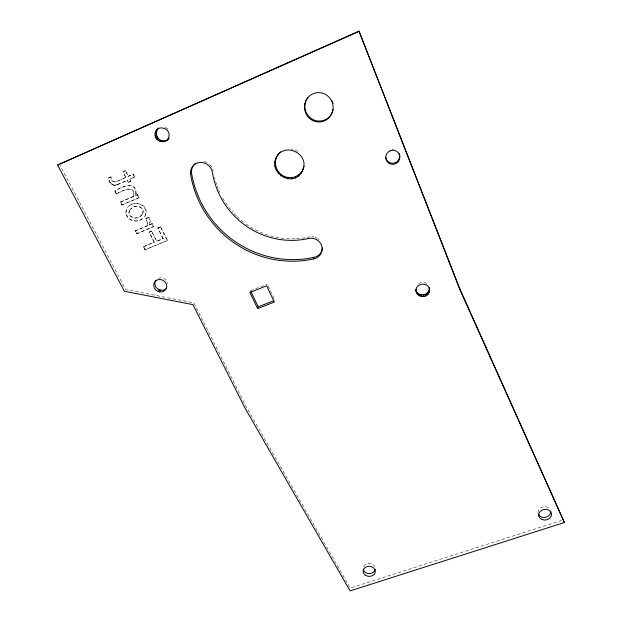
<?xml version="1.0" encoding="UTF-8"?>
<svg xmlns="http://www.w3.org/2000/svg" width="622" height="622" viewBox="0 0 622 622"><rect width="100%" height="100%" fill="white"/><g stroke="black" fill="none" stroke-linecap="round" stroke-linejoin="round"><path stroke-width="0.47" stroke-dasharray="3.11 2.33" d="M125.901 212.67C126.227 197.71 152.88 202.236 144.537 216.674L143.589 217.716C138.131 223.726 126.491 221.51 125.901 212.67L127.183 207.966M149.746 224.651L152.266 223.593L153.727 226.501L136.615 233.856L135.13 230.964L147.111 225.934C149.832 222.311 142.08 217.879 149.008 217.35L150.291 221.043L149.505 224.931L150.05 221.323L149.008 217.35M147.111 225.934L147.725 222.832L146.03 218.602M145.602 214.917L145.361 215.189C148.736 205.338 134.787 199.359 128.373 206.644L128.637 206.38M135.837 193.87C136.607 180.123 120.886 187.206 114.759 191.172L116.291 194.165C121.671 190.876 136.016 183.824 133.061 196.669L120.357 202.103L121.873 205.066L138.893 197.804L137.641 194.569L135.487 195.635L136.094 193.621C136.863 179.89 121.158 186.958 115.039 190.923L114.759 191.172M142.827 213.509L142.578 213.781C145.081 206.784 134.811 204.172 130.768 209.062C135.751 202.251 148.394 208.922 141.015 215.57C136.653 221.51 124.96 216.231 130.115 209.661L129.22 210.858M141.94 214.714L142.189 214.442C138.566 220.009 126.919 218.268 129.485 210.594M133.061 196.669L133.318 196.42C136.272 183.583 121.943 190.627 116.563 193.909L116.291 194.165M135.744 195.378L136.094 193.621M151.83 230.871L149.171 231.983L154.326 242.168L143.558 246.639L144.856 249.951L167.505 240.364L160.631 226.649L157.731 228.049L163.096 238.731L156.744 241.367L151.589 231.159L156.744 241.367M163.096 238.731L157.965 227.769M143.317 246.942L154.326 242.168M144.856 249.951L167.505 240.364M157.731 228.049L160.631 226.649M154.093 242.463L149.171 231.983M149.505 224.931L152.266 223.593M136.615 233.856L153.727 226.501M135.13 230.964L147.352 225.654M141.777 219.138L142.026 218.866C136.21 223.306 126.678 220.11 126.165 212.405M135.487 195.635L137.641 194.569M121.873 205.066L139.141 197.547M120.357 202.103L133.318 196.42M129.85 209.933L131.032 208.798M128.241 182.456L127.479 180.178L128.241 182.456L130.636 181.422L129.609 179.377L134.811 177.006L133.287 173.981L128.085 176.353L125.535 170.537L128.35 176.119M130.636 181.422L129.874 179.144L134.811 177.006M128.085 176.353L133.287 173.981M125.955 177.153C120.652 179.369 112.014 185.675 110.864 177.029C111.377 186.211 121.484 179.291 125.683 177.394L123.14 171.579L125.535 170.537M111.144 176.796L108.275 178.149C108.578 182.798 113.546 187.424 118.001 184.275L127.479 180.178M116.337 185.014L118.001 184.275M115.047 185.255L116.617 184.773M113.873 185.239L115.334 185.006M112.8 184.967L114.153 184.998M111.828 184.462L113.08 184.726M110.957 183.754L112.115 184.221M110.18 182.829L108.562 177.915M125.683 177.394L123.14 171.579M418.66 283.554C421.514 281.533 425.813 281.991 427.998 284.783M108.275 178.149L110.864 177.029M122.861 171.812L125.263 170.762M117.729 184.516L127.207 180.419M128.505 182.215L130.9 181.181M145.789 218.882L148.767 217.622M148.93 232.27L151.589 231.159M156.977 241.072L163.322 238.436M250.549 290.731L267.242 284.137M561.682 520.435L350.217 588.047L246.009 406.477L193.885 302.852L125.675 289.557L60.225 165.631M291.353 148.899L293.195 149.389M165.382 127.261L168.406 129.493M295.038 149.886L298.358 151.791M110.467 182.588L111.237 183.513M115.039 190.923L116.563 193.909M120.629 201.847L122.145 204.809M135.386 230.676L136.863 233.569M143.558 246.639L145.097 249.647M137.384 194.818L138.893 197.804M152.025 223.873L153.494 226.789M160.406 226.929L167.287 240.66M133.022 174.214L134.546 177.247M268.043 285.84L274.038 298.614M391.899 149.218A7.099 6.974 -46.6 0 1 393.742 149.218M158.377 278.259A6.679 6.072 31.5 0 1 167.73 283.282M204.039 161.557A11.344 10.652 46.2 0 1 209.287 164.146M209.839 164.643A11.344 10.652 46.2 0 1 213.284 171.05M306.786 237.472A78.908 76.895 49.2 0 0 309.461 236.904A10.784 10.372 16.4 0 1 314.133 237.044M304.998 237.798A78.908 76.895 49.2 0 1 295.94 238.794M295.022 238.84A78.908 76.895 49.2 0 1 244.236 222.692M243.497 222.124A78.908 76.895 49.2 0 1 237.145 216.643M236.477 215.989A78.908 76.895 49.2 0 1 231.998 211.231M230.785 209.801A78.908 76.895 49.2 0 1 227.909 206.107M227.357 205.353A78.908 76.895 49.2 0 1 222.8 198.239M219.784 192.4A78.908 76.895 49.2 0 1 218.641 189.819M218.275 188.956A78.908 76.895 49.2 0 1 216.93 185.434M216.619 184.547A78.908 76.895 49.2 0 1 214.512 177.309M315.043 237.309A10.784 10.372 16.4 0 1 316.777 238.063M317.585 238.537A10.784 10.372 16.4 0 1 319.063 239.695M537.983 512.637A6.399 5.365 -9.3 0 1 542.376 507.008A6.399 5.365 -9.3 0 1 549.7 508.85M363.645 566.51A6.064 5.046 2.9 0 1 369.274 563.501A6.064 5.046 2.9 0 1 374.856 566.743"/><path stroke-width="0.93" d="M416.134 291.104C415.037 281.937 430.96 281.898 429.437 291.197C428.154 299.244 414.998 297.611 415.939 289.37L416.546 292.705M429.437 291.197L429.227 287.815L429.491 289.541M155.065 133.878C155.446 124.478 170.109 127.005 169.021 135.713C168.601 145.066 154.031 142.539 155.065 133.878L156.293 132.914L157.397 129.516L158.571 128.202M313.558 258.931A10.838 10.418 16.3 0 0 321.916 246.716A10.838 10.418 16.3 0 0 309.095 238.382A79.328 77.291 48.7 0 1 212.491 172.932A11.398 10.706 46 0 0 200.198 162.451A11.398 10.706 46 0 0 190.557 174.183A102.047 99.427 49.1 0 0 313.558 258.931L313.9 257.352A10.784 10.372 16.4 0 0 322.429 247.953M303.956 166.144C297.604 193.846 260.276 170.358 280.709 151.807M274.908 162.567L276.331 157.794M302.867 170.024C309.904 152.787 282.59 141.077 275.771 158.89M564.403 522.511L459.946 289.798L358.995 31.1L57.597 165.04L124.377 291.259L192.937 304.625L245.356 408.685L350.093 590.9L564.403 522.511L459.526 288.064L358.995 31.1M416.343 290.964C418.629 296.834 428.247 295.644 429.164 289.463M257.601 308.598L249.888 292.457L266.667 285.832L274.302 302.082L257.601 308.598L258.216 306.809L250.954 291.578M301.04 173.297L303.279 168.873M298.428 175.964L298.863 174.782L301.46 172.131M295.209 177.845L295.66 176.648L298.863 174.782M291.594 178.809L292.06 177.612L295.66 176.648M287.83 178.809L288.32 177.612L292.06 177.612M284.168 177.838L284.674 176.64L288.32 177.612M280.849 175.956L281.377 174.774C277.342 171.633 275.056 166.556 275.468 161.448M278.104 173.289L278.648 172.123M276.121 170.016L276.673 168.865M275.025 166.362L275.593 165.227M277.567 155.578L278.12 154.497M159.465 291.819L160.585 290.109M158.213 291.5A6.718 6.096 31.4 0 1 155.43 281.074A6.718 6.096 31.4 0 1 166.299 283.873A6.718 6.096 31.4 0 1 159.893 291.928L158.213 291.5L159.341 289.79A6.679 6.072 31.5 0 1 155.865 280.211M190.557 174.183L191.568 173.017A11.344 10.652 46.2 0 1 195.86 163.151M166.712 140.424L169.052 138.123L167.901 139.118M165.211 141.357L167.87 139.429M163.493 141.839L166.377 140.354M161.681 141.839L162.863 140.836L164.667 140.829M159.893 141.365L161.09 140.362L162.863 140.836M158.252 140.44L159.45 139.445L161.09 140.362M156.868 139.134L158.074 138.138L159.45 139.445M155.827 137.524L157.047 136.545L156.293 132.914M155.22 135.736L156.441 134.764M155.391 132.082L156.62 131.125M156.176 130.465L157.397 129.516M57.597 165.04L358.886 31.528M258.216 306.809L273.96 300.659M159.341 289.79L161.012 290.217A6.679 6.072 31.5 0 0 166.813 287.877M281.377 174.774L284.674 176.64M157.047 136.545L158.074 138.138M459.526 288.064L459.946 289.798M428.667 291.049L428.923 292.783M427.749 292.464L428.006 294.206M426.482 293.615L426.731 295.364M424.95 294.424L425.191 296.181M423.255 294.836L423.489 296.593M421.514 294.828L421.739 296.585M419.85 294.393L420.068 296.142M418.373 293.561L418.583 295.31M417.175 292.394L417.378 294.136M399.262 153.517A7.099 6.974 -46.6 0 1 389.916 162.707L388.346 161.798A7.099 6.974 -46.6 0 1 385.726 157.141M333.12 109.355A14.625 14.228 78.6 0 1 313.426 119.789A14.625 14.228 78.6 0 1 307.665 97.67M332.241 100.912A14.625 14.228 78.6 0 1 333.073 103.664M313.9 257.352A101.503 98.921 49.6 0 1 191.568 173.017M550.719 511.455A6.399 5.365 -9.3 0 1 545.51 517.271A6.399 5.365 -9.3 0 1 538.287 514.005M375.237 569.348A6.064 5.046 2.9 0 1 369.188 573.601A6.064 5.046 2.9 0 1 363.217 569.091M390.181 150.765L388.563 151.69A7.137 7.013 -45.9 0 0 388.4 162.917L389.978 163.835A7.137 7.013 -45.9 0 0 399.86 157.288A7.137 7.013 -45.9 0 0 390.181 150.765M305.495 101.705A14.703 14.306 78.3 0 0 320.835 121.858A14.703 14.306 78.3 0 0 330.049 98.346A14.703 14.306 78.3 0 0 305.495 101.705M542.213 519.619A6.43 5.38 -9.3 0 0 551.535 514.091A6.43 5.38 -9.3 0 0 541.661 510.297A6.43 5.38 -9.3 0 0 542.213 519.619M365.441 575.272A6.096 5.062 2.9 0 0 375.221 572.147A6.096 5.062 2.9 0 0 366.918 566.611A6.096 5.062 2.9 0 0 365.441 575.272"/></g></svg>
